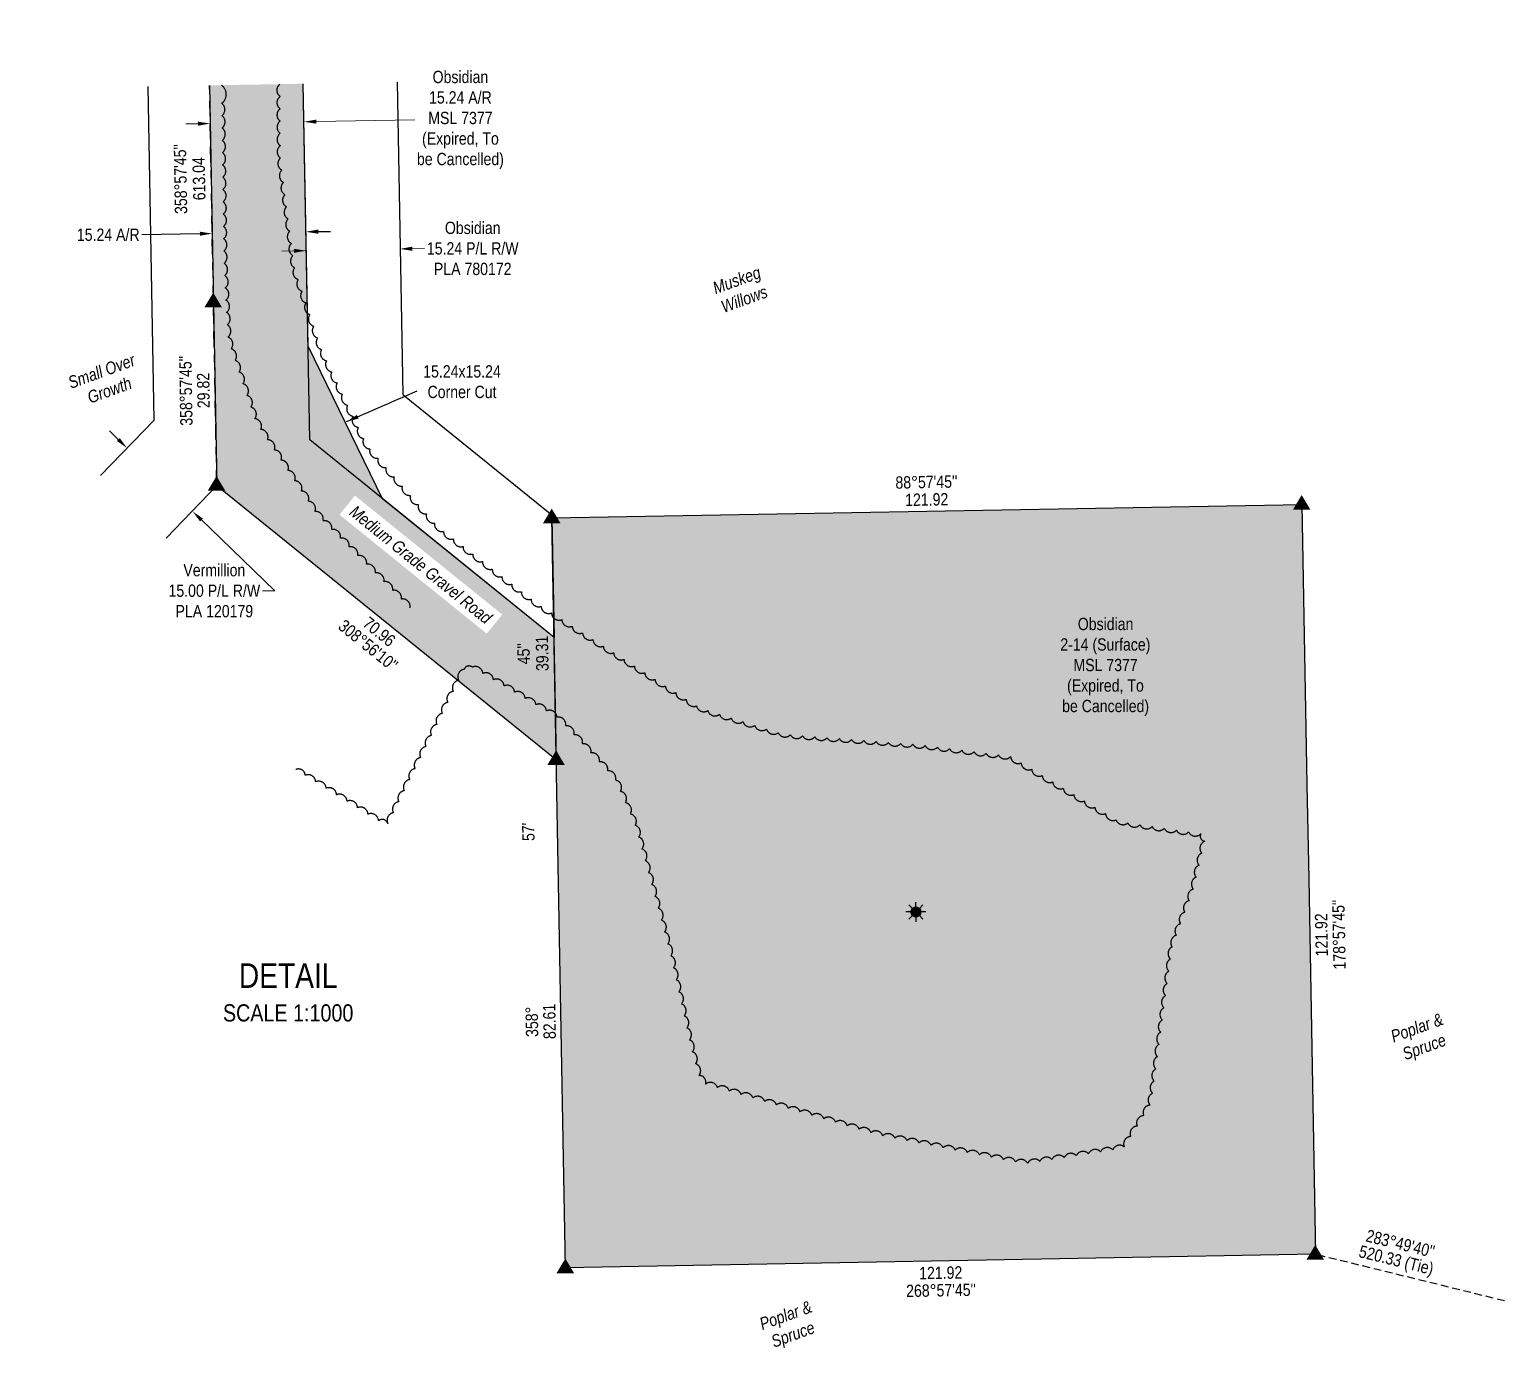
# Model space of a CAD drawing. Extents: x 588734 to 595078, y 5907371 to 5909219.
# Drawn here: x 588734 to 589933, y 5907484 to 5908563 of the extents above; entities that cross this region are included whole.
import ezdxf
from ezdxf.enums import TextEntityAlignment as Align

# ---------------------------------------------------------------- set-up
doc = ezdxf.new("R2010")
doc.units = 0
doc.header["$LTSCALE"] = 5
doc.header["$PDSIZE"] = 0.5
for name, pattern in [('0', [1, 1, 0]), ('foc-ACCESSROAD', [3.75, 2.5, -1.25]), ('foc-TIELINE', [1.875, 1.25, -0.625])]:
    doc.linetypes.add(name, pattern=pattern)
doc.layers.get('Defpoints').update_dxf_attribs({"color": 9})
for name, color, linetype in [('AS-ROADS', 254, 'Continuous'), ('C-AR', 13, 'foc-ACCESSROAD'), ('C-RW', 13, 'Continuous'), ('C-WS-S', 8, 'Continuous'), ('DETAIL-T', 7, 'Continuous'), ('F-RW', 190, 'Continuous'), ('L-BD', 7, 'Continuous'), ('L-BD1', 253, 'Continuous'), ('L-MON', 1, 'Continuous'), ('L-TIE', 7, 'foc-TIELINE'), ('P-PROPOSED', 10, 'Continuous'), ('P-PROPOSED-H', 21, 'Continuous'), ('P-TXT', 4, 'Continuous'), ('T-BUSH', 110, '0'), ('T-BUSH-T', 110, 'Continuous')]:
    doc.layers.add(name, color=color, linetype=linetype)
for name, color, linetype, lineweight in [('C-AR-T', 13, 'Continuous', 9), ('C-RW-T', 13, 'Continuous', 9), ('C-WS-T', 13, 'Continuous', 9), ('F-RW-T', 190, 'Continuous', 9), ('T-TEXT', 48, 'Continuous', 18)]:
    doc.layers.add(name, color=color, linetype=linetype, lineweight=lineweight)
doc.styles.add('175L', font='ARIALN.TTF', dxfattribs={"height": 20})
doc.styles.add('80CG', font='ARIALN.TTF', dxfattribs={"height": 10})
doc.styles.add('80L', font='ARIALN.TTF', dxfattribs={"height": 10})
doc.styles.add('80LS', font='ARIALNI.TTF', dxfattribs={"height": 10})
doc.dimstyles.new('Compass 5 000', dxfattribs={"dimscale": 5, "dimtxt": 9, "dimasz": 2, "dimexe": 0.2, "dimexo": 0.0625, "dimgap": 0.5, "dimtad": 0, "dimtih": 1, "dimtoh": 1, "dimzin": 0, "dimdsep": 46, "dimtxsty": '80CG', "dimcen": 0.1, "dimse1": 1, "dimse2": 1, "dimclrd": 256, "dimclrt": 256, "dimaunit": 1, "dimadec": 4, "dimazin": 0, "dimtfac": 0.06, "dimtofl": 0, "dimtmove": 0, "dimatfit": 1, "dimfxl": 0.2, "dimtolj": 1, "dimtzin": 0, "dimlwd": -1, "dimarcsym": 0})

# ---------------------------------------------------------------- blocks, each defined once
blk = doc.blocks.new('TRIA')
blk.add_hatch(color=255).paths.add_polyline_path([(-0.04, 1.52), (-1.47, -0.87), (1.39, -0.87)])
blk = doc.blocks.new('TRIAA')
blk.add_blockref('TRIA', (0, 0))
blk = doc.blocks.new('TRIB')
at = {"color": 1}
blk.add_lwpolyline([(-1.12, -0.67), (-0.04, 1.13), (1.04, -0.67)], close=True, dxfattribs=at)
blk = doc.blocks.new('TRIBB')
blk.add_blockref('TRIB', (0, 0))
blk = doc.blocks.new('TRICC')
for name in ['TRIAA', 'TRIBB']:
    blk.add_blockref(name, (0, 0))
blk = doc.blocks.new('plspike')
blk.add_blockref('TRICC', (0, 0))
blk = doc.blocks.new('GAS')
h = blk.add_hatch(color=255)
h.dxf.hatch_style = 1
edge = h.paths.add_edge_path()
edge.add_arc((0, 0), 0.9, 0, 360)
for p, q in [((-0.81, 0), (-1.62, 0)), ((-0.57, 0.57), (-1.14, 1.14)), ((0, 0.81), (0, 1.62)), ((0.57, 0.57), (1.14, 1.14)), ((1.62, 0), (0.81, 0)), ((-0.57, -0.57), (-1.14, -1.14)), ((0, -0.81), (0, -1.62)), ((1.14, -1.14), (0.57, -0.57))]:
    blk.add_line(p, q)
blk.add_circle((0, 0), 0.8)
blk = doc.blocks.new('*D453')
at = {"layer": 'Defpoints', "color": 0, "transparency": 16777216}
for p in [(588813.5, 5908222.6), (588734.2, 5908140.6), (588787.5, 5908089.1)]:
    blk.add_point(p, dxfattribs=at)
at = {"layer": 'F-RW-T', "transparency": 16777216}
for p, q in [((588806.3, 5908229.6), (588799.1, 5908236.5)), ((588874, 5908164.2), (588881.2, 5908157.2)), ((588933.5, 5908106.7), (588881.2, 5908157.2)), ((588923.5, 5908106.7), (588933.5, 5908106.7))]:
    blk.add_line(p, q, dxfattribs=at)
for points in [[(588807.5, 5908230.8), (588805.2, 5908228.4), (588813.5, 5908222.6)], [(588875.1, 5908165.4), (588872.8, 5908163), (588866.8, 5908171.1)]]:
    blk.add_solid(points, dxfattribs=at)
at = {"layer": 'F-RW-T', "transparency": 16777216, "insert": (588884.4, 5908106.7), "char_height": 10, "attachment_point": 5, "style": '80CG'}
blk.add_mtext('\\A1;Vermillion\\P15.00 P/L R/W^JPLA 120179', dxfattribs=at)
blk = doc.blocks.new('*D454')
at = {"layer": 'C-RW-T', "transparency": 16777216}
for p, q in [((589045.2, 5908384.6), (589055.2, 5908384.8)), ((588949.1, 5908382.9), (588939.1, 5908382.7))]:
    blk.add_line(p, q, dxfattribs=at)
for points in [[(588949.1, 5908384.5), (588949.1, 5908381.2), (588959.1, 5908383)], [(589045.2, 5908386.3), (589045.3, 5908382.9), (589035.3, 5908384.4)]]:
    blk.add_solid(points, dxfattribs=at)
at = {"layer": 'Defpoints', "color": 0, "transparency": 16777216}
for p in [(588958.2, 5908435.3), (589034.3, 5908436.7), (589035.3, 5908384.4)]:
    blk.add_point(p, dxfattribs=at)
at = {"layer": 'C-RW-T', "transparency": 16777216, "insert": (589094.3, 5908384.8), "char_height": 10, "attachment_point": 5, "style": '80CG'}
blk.add_mtext('\\A1;Obsidian\\P15.24 P/L R/W\\PPLA 780172', dxfattribs=at)
blk = doc.blocks.new('*D455')
at = {"layer": 'C-AR-T', "transparency": 16777216}
for p, q in [((588871, 5908486.1), (588861.1, 5908486)), ((588967.2, 5908487.9), (589047.2, 5908489.3))]:
    blk.add_line(p, q, dxfattribs=at)
for points in [[(588871, 5908487.8), (588871.1, 5908484.5), (588881, 5908486.3)], [(588967.2, 5908489.5), (588967.2, 5908486.2), (588957.2, 5908487.7)]]:
    blk.add_solid(points, dxfattribs=at)
at = {"layer": 'Defpoints', "color": 0, "transparency": 16777216}
for p in [(588880.7, 5908506.7), (588956.8, 5908508), (588957.2, 5908487.7)]:
    blk.add_point(p, dxfattribs=at)
at = {"layer": 'C-AR-T', "transparency": 16777216, "insert": (589084.3, 5908489.3), "char_height": 10, "attachment_point": 5, "style": '80CG'}
blk.add_mtext('\\A1;Obsidian\\P15.24 A/R\\PMSL 7377\\P(Expired, To\\Pbe Cancelled)', dxfattribs=at)
blk = doc.blocks.new('*D456')
at = {"layer": 'Defpoints', "color": 0, "transparency": 16777216}
for p in [(588958.8, 5908398.3), (588883.3, 5908360.3), (588959.5, 5908361.7)]:
    blk.add_point(p, dxfattribs=at)
at = {"layer": 'P-TXT', "transparency": 16777216}
for p, q in [((588872.7, 5908396.8), (588825.4, 5908395.9)), ((588968.8, 5908398.5), (588978.8, 5908398.7))]:
    blk.add_line(p, q, dxfattribs=at)
for points in [[(588872.6, 5908398.4), (588872.7, 5908395.1), (588882.7, 5908396.9)], [(588968.8, 5908400.2), (588968.8, 5908396.8), (588958.8, 5908398.3)]]:
    blk.add_solid(points, dxfattribs=at)
at = {"layer": 'P-TXT', "transparency": 16777216, "insert": (588798.2, 5908395.9), "char_height": 10, "attachment_point": 5, "style": '80CG'}
blk.add_mtext('\\A1;15.24 A/R', dxfattribs=at)

msp = doc.modelspace()

# ---------------------------------------------------------------- hatches: boundary and pattern name
at = {"layer": 'P-PROPOSED-H'}
h = msp.add_hatch(color=256, dxfattribs=at)
h.dxf.hatch_style = 1
h.paths.add_polyline_path([(588956.641, 5908518.646), (588880.488, 5908517.267), (588886.374, 5908192.276), (589162.246, 5907969.39), (589160.446, 5908068.763), (589021.129, 5908181.321), (588960.504, 5908305.341)])
h = msp.add_hatch(color=256, dxfattribs=at)
h.dxf.hatch_style = 1
h.paths.add_polyline_path([(589773.423, 5907872.742), (589774.803, 5907796.52), (589778.949, 5907567.612), (589169.721, 5907556.579), (589158.689, 5908165.806), (589767.916, 5908176.839), (589772.043, 5907948.931)])

# ---------------------------------------------------------------- linework, layer by layer
at = {"layer": 'AS-ROADS', "const_width": 19.991, "flags": 128}
msp.add_lwpolyline([(588911.484, 5908517.829), (588911.529, 5908514.401), (588919.714, 5908339.496), (588934.109, 5908271.721), (588961.729, 5908221.206), (589012.214, 5908158.736), (589097.089, 5908084.591), (589213.454, 5908002.566), (589350.809, 5907931.296)], dxfattribs=at)
at = {"layer": 'C-AR'}
msp.add_lwpolyline([(588886.374, 5908192.276), (588880.488, 5908517.267)], dxfattribs=at)
at = {"layer": 'C-RW'}
msp.add_lwpolyline([(589032.794, 5908520.026), (589037.393, 5908266.099), (589161.467, 5908165.856), (589158.689, 5908165.806), (589160.446, 5908068.763), (588961.883, 5908229.187), (588956.641, 5908518.646)], dxfattribs=at)
at = {"layer": 'F-RW'}
for points in [[(588791.982, 5908200.336), (588835.427, 5908245.303), (588830.519, 5908516.362)], [(588880.488, 5908517.267), (588886.374, 5908192.276), (588845.225, 5908149.326)]]:
    msp.add_lwpolyline(points, dxfattribs=at)
at = {"layer": 'L-TIE', "flags": 128}
msp.add_lwpolyline([(589932.502, 5907529.751), (589778.924, 5907567.551)], dxfattribs=at)
at = {"layer": 'P-PROPOSED', "flags": 128}
msp.add_lwpolyline([(588880.488, 5908517.267), (588886.374, 5908192.276), (589162.246, 5907969.39), (589160.446, 5908068.763), (589021.129, 5908181.321), (588960.504, 5908305.341), (588956.641, 5908518.646)], dxfattribs=at)
msp.add_lwpolyline([(589773.423, 5907872.742), (589774.803, 5907796.52), (589778.949, 5907567.612), (589169.721, 5907556.579), (589158.689, 5908165.806), (589767.916, 5908176.839), (589772.043, 5907948.931)], close=True, dxfattribs=at)
at = {"layer": 'T-BUSH', "flags": 128}
for points in [[(589043.398, 5908092.861, 0.52056705), (589036.331, 5908099.93, 0.52056705), (589029.264, 5908106.999, 0.52056705), (589022.197, 5908114.067, 0.52056705), (589015.13, 5908121.136, 0.52056705), (589008.063, 5908128.205, 0.52056705), (589000.996, 5908135.274, 0.52056705), (588993.929, 5908142.343, 0.52056705), (588986.862, 5908149.412, 0.52056705), (588979.795, 5908156.48, 0.52056705), (588972.728, 5908163.549, 0.52056705), (588966.206, 5908171.063, 0.52056705), (588960.693, 5908179.4, 0.52056705), (588955.179, 5908187.738, 0.52056705), (588949.666, 5908196.075, 0.52056705), (588944.152, 5908204.413, 0.52056705), (588938.639, 5908212.75, 0.52056705), (588933.126, 5908221.088, 0.52056705), (588927.612, 5908229.425, 0.52056705), (588922.099, 5908237.762, 0.52056705), (588917.351, 5908246.475, 0.52056705), (588914.133, 5908255.939, 0.52056705), (588910.915, 5908265.402, 0.52056705), (588907.697, 5908274.865, 0.52056705), (588904.479, 5908284.329, 0.52056705), (588901.261, 5908293.792, 0.52056705), (588898.043, 5908303.255, 0.52056705), (588895.444, 5908312.838, 0.52056705), (588894.912, 5908322.819, 0.52056705), (588894.381, 5908332.801, 0.52056705), (588893.85, 5908342.782, 0.52056705), (588893.318, 5908352.764, 0.52056705), (588892.787, 5908362.745, 0.52056705), (588892.255, 5908372.726, 0.52056705), (588892.046, 5908382.719, 0.52056705), (588891.901, 5908392.713, 0.52056705), (588891.756, 5908402.708, 0.52056705), (588891.611, 5908412.702, 0.52056705), (588891.467, 5908422.696, 0.52056705), (588891.322, 5908432.691, 0.52056705), (588891.177, 5908442.685, 0.52056705), (588891.033, 5908452.68, 0.52056705), (588890.888, 5908462.674, 0.52056705), (588890.743, 5908472.669, 0.52056705), (588890.598, 5908482.663, 0.52056705), (588890.454, 5908492.658, 0.52056705), (588890.309, 5908502.652, 0.52056705), (588890.095, 5908517.452, 0.52056705)], [(588937.731, 5908518.266, 0.52056705), (588937.787, 5908508.271, 0.52056705), (588937.842, 5908498.276, 0.52056705), (588937.898, 5908488.28, 0.52056705), (588937.953, 5908478.285, 0.52056705), (588938.009, 5908468.289, 0.52056705), (588938.064, 5908458.294, 0.52056705), (588939.203, 5908448.372, 0.52056705), (588940.494, 5908438.46, 0.52056705), (588941.785, 5908428.548, 0.52056705), (588943.076, 5908418.637, 0.52056705), (588944.367, 5908408.725, 0.52056705), (588945.659, 5908398.813, 0.52056705), (588946.95, 5908388.901, 0.52056705), (588948.241, 5908378.99, 0.52056705), (588949.532, 5908369.078, 0.52056705), (588952.546, 5908359.561, 0.52056705), (588955.701, 5908350.076, 0.52056705), (588958.855, 5908340.592, 0.52056705), (588962.01, 5908331.107, 0.52056705), (588965.164, 5908321.622, 0.52056705), (588968.319, 5908312.137, 0.52056705), (588971.474, 5908302.653, 0.52056705), (588975.549, 5908293.539, 0.52056705), (588979.843, 5908284.513, 0.52056705), (588984.138, 5908275.487, 0.52056705), (588988.432, 5908266.461, 0.52056705), (588992.727, 5908257.435, 0.52056705), (588997.021, 5908248.409, 0.52056705), (589001.315, 5908239.383, 0.52056705), (589005.61, 5908230.357, 0.52056705), (589010.713, 5908221.861, 0.52056705), (589017.284, 5908214.329, 0.52056705), (589023.855, 5908206.797, 0.52056705), (589030.426, 5908199.265, 0.52056705), (589036.997, 5908191.733, 0.52056705), (589043.568, 5908184.201, 0.52056705), (589050.139, 5908176.669, 0.52056705), (589056.71, 5908169.137, 0.52056705), (589063.281, 5908161.605, 0.52056705), (589070.646, 5908154.915, 0.52056705), (589078.549, 5908148.794, 0.52056705), (589086.451, 5908142.673, 0.52056705), (589094.353, 5908136.552, 0.52056705), (589102.255, 5908130.431, 0.52056705), (589110.157, 5908124.31, 0.52056705), (589118.059, 5908118.189, 0.52056705), (589125.961, 5908112.068, 0.52056705), (589133.864, 5908105.947, 0.52056705), (589141.766, 5908099.826, 0.52056705), (589149.894, 5908094.026, 0.52056705), (589158.31, 5908088.632, 0.52056705), (589166.725, 5908083.238, 0.52056705), (589175.14, 5908077.845, 0.52056705), (589183.556, 5908072.451, 0.52056705), (589191.971, 5908067.057, 0.52056705), (589200.387, 5908061.664, 0.52056705), (589208.802, 5908056.27, 0.52056705), (589217.217, 5908050.876, 0.52056705), (589225.633, 5908045.483, 0.52056705), (589234.048, 5908040.089, 0.52056705), (589242.463, 5908034.695, 0.52056705), (589250.879, 5908029.302, 0.52056705), (589259.294, 5908023.908, 0.52056705), (589267.71, 5908018.514, 0.52056705), (589276.125, 5908013.121, 0.52056705), (589285.269, 5908009.286, 0.52056705), (589294.805, 5908006.289, 0.52056705), (589304.34, 5908003.292, 0.52056705), (589313.876, 5908000.294, 0.52056705), (589323.412, 5907997.297, 0.52056705), (589332.947, 5907994.3, 0.52056705), (589342.483, 5907991.303, 0.52056705), (589352.271, 5907989.617, 0.52056705), (589362.237, 5907988.848, 0.52056705), (589372.203, 5907988.079, 0.52056705), (589382.169, 5907987.31, 0.52056705), (589392.135, 5907986.542, 0.52056705), (589402.101, 5907985.773, 0.52056705), (589412.067, 5907985.004, 0.52056705), (589422.033, 5907984.235, 0.52056705), (589431.999, 5907983.467, 0.52056705), (589441.965, 5907982.698, 0.52056705), (589451.931, 5907981.929, 0.52056705), (589461.871, 5907980.908, 0.52056705), (589471.786, 5907979.643, 0.52056705), (589481.701, 5907978.378, 0.52056705), (589491.616, 5907977.112, 0.52056705), (589501.531, 5907975.847, 0.52056705), (589511.446, 5907974.581, 0.52056705), (589521.361, 5907973.316, 0.52056705), (589531.249, 5907971.973, 0.52056705), (589539.819, 5907966.827, 0.52056705), (589548.388, 5907961.681, 0.52056705), (589556.957, 5907956.535, 0.52056705), (589565.526, 5907951.389, 0.52056705), (589574.095, 5907946.243, 0.52056705), (589582.664, 5907941.097, 0.52056705), (589591.233, 5907935.951, 0.52056705), (589599.802, 5907930.805, 0.52056705), (589608.371, 5907925.659, 0.52056705), (589616.941, 5907920.513, 0.52056705), (589626.465, 5907918.034, 0.52056705), (589636.352, 5907916.564, 0.52056705), (589646.239, 5907915.095, 0.52056705), (589656.126, 5907913.626, 0.52056705), (589666.013, 5907912.156, 0.52056705), (589675.9, 5907910.687, 0.52056705), (589685.787, 5907909.218, 0.52056705), (589688.925, 5907903.172, 0.52056705), (589686.631, 5907893.443, 0.52056705), (589684.337, 5907883.714, 0.52056705), (589682.043, 5907873.985, 0.52056705), (589679.727, 5907864.264, 0.52056705), (589676.263, 5907854.887, 0.52056705), (589672.8, 5907845.511, 0.52056705), (589669.337, 5907836.134, 0.52056705), (589665.874, 5907826.758, 0.52056705), (589662.473, 5907817.366, 0.52056705), (589661.153, 5907807.458, 0.52056705), (589659.833, 5907797.55, 0.52056705), (589658.512, 5907787.642, 0.52056705), (589657.192, 5907777.734, 0.52056705), (589655.872, 5907767.826, 0.52056705), (589654.551, 5907757.918, 0.52056705), (589653.231, 5907748.011, 0.52056705), (589651.911, 5907738.103, 0.52056705), (589650.59, 5907728.195, 0.52056705), (589649.27, 5907718.287, 0.52056705), (589647.95, 5907708.379, 0.52056705), (589646.629, 5907698.471, 0.52056705), (589644.602, 5907688.815, 0.52056705), (589639.349, 5907680.311, 0.52056705), (589634.097, 5907671.807, 0.52056705), (589628.845, 5907663.302, 0.52056705), (589623.592, 5907654.798, 0.52056705), (589614.256, 5907652.435, 0.52056705), (589604.382, 5907650.881, 0.52056705), (589594.508, 5907649.327, 0.52056705), (589584.634, 5907647.773, 0.52056705), (589574.76, 5907646.219, 0.52056705), (589564.886, 5907644.665, 0.52056705), (589555.012, 5907643.111, 0.52056705), (589545.138, 5907641.557, 0.52056705), (589535.315, 5907642.625, 0.52056705), (589525.509, 5907644.559, 0.52056705), (589515.702, 5907646.493, 0.52056705), (589505.895, 5907648.427, 0.52056705), (589496.089, 5907650.362, 0.52056705), (589486.282, 5907652.296, 0.52056705), (589476.476, 5907654.23, 0.52056705), (589466.669, 5907656.164, 0.52056705), (589456.862, 5907658.099, 0.52056705), (589447.056, 5907660.033, 0.52056705), (589437.249, 5907661.967, 0.52056705), (589427.443, 5907663.901, 0.52056705), (589417.783, 5907666.435, 0.52056705), (589408.194, 5907669.256, 0.52056705), (589398.605, 5907672.078, 0.52056705), (589389.016, 5907674.899, 0.52056705), (589379.427, 5907677.721, 0.52056705), (589369.838, 5907680.542, 0.52056705), (589360.249, 5907683.364, 0.52056705), (589350.66, 5907686.186, 0.52056705), (589341.071, 5907689.007, 0.52056705), (589331.482, 5907691.829, 0.52056705), (589321.893, 5907694.65, 0.52056705), (589312.304, 5907697.472, 0.52056705), (589302.715, 5907700.293, 0.52056705), (589293.126, 5907703.115, 0.52056705), (589283.537, 5907705.937, 0.52056705), (589278.093, 5907712.846, 0.52056705), (589275.405, 5907722.473, 0.52056705), (589272.717, 5907732.101, 0.52056705), (589270.387, 5907741.818, 0.52056705), (589268.217, 5907751.575, 0.52056705), (589266.047, 5907761.332, 0.52056705), (589263.878, 5907771.089, 0.52056705), (589261.708, 5907780.846, 0.52056705), (589259.538, 5907790.604, 0.52056705), (589257.368, 5907800.361, 0.52056705), (589255.199, 5907810.118, 0.52056705), (589252.818, 5907819.823, 0.52056705), (589250.19, 5907829.467, 0.52056705), (589247.563, 5907839.111, 0.52056705), (589244.936, 5907848.755, 0.52056705), (589242.309, 5907858.399, 0.52056705), (589239.682, 5907868.043, 0.52056705), (589237.055, 5907877.687, 0.52056705), (589234.428, 5907887.332, 0.52056705), (589231.801, 5907896.976, 0.52056705), (589229.173, 5907906.62, 0.52056705), (589226.365, 5907916.2, 0.52056705), (589222.367, 5907925.361, 0.52056705), (589218.369, 5907934.522, 0.52056705), (589214.371, 5907943.684, 0.52056705), (589210.373, 5907952.845, 0.52056705), (589203.926, 5907960.396, 0.52056705), (589197.102, 5907967.7, 0.52056705), (589190.279, 5907975.004, 0.52056705), (589183.455, 5907982.308, 0.52056705), (589176.631, 5907989.612, 0.52056705), (589169.807, 5907996.916, 0.52056705), (589162.806, 5908003.998, 0.52056705), (589154.194, 5908009.072, 0.52056705), (589145.583, 5908014.147, 0.52056705), (589136.972, 5908019.222, 0.52056705), (589128.36, 5908024.297, 0.52056705), (589119.749, 5908029.372, 0.52056705), (589111.137, 5908034.447, 0.52056705), (589102.526, 5908039.522, 0.52056705), (589093.915, 5908044.597, 0.52056705), (589087.327, 5908042.895, 0.52056705), (589082.907, 5908033.93, 0.52056705), (589078.488, 5908024.964, 0.52056705), (589074.068, 5908015.999, 0.52056705), (589069.649, 5908007.033, 0.52056705), (589065.229, 5907998.068, 0.52056705), (589060.81, 5907989.102, 0.52056705), (589056.39, 5907980.137, 0.52056705), (589051.971, 5907971.172, 0.52056705), (589047.551, 5907962.206, 0.52056705), (589043.132, 5907953.241, 0.52056705), (589038.712, 5907944.275, 0.52056705), (589034.293, 5907935.31, 0.52056705), (589029.873, 5907926.344, 0.52056705), (589025.454, 5907917.379, 0.52056705), (589017.735, 5907919.917, 0.52056705), (589009.235, 5907925.176, 0.52056705), (589000.735, 5907930.435, 0.52056705), (588992.234, 5907935.695, 0.52056705), (588983.734, 5907940.954, 0.52056705), (588975.234, 5907946.213, 0.52056705), (588966.734, 5907951.472, 0.52056705), (588958.234, 5907956.732, 0.52056705), (588950.591, 5907961.461, 0.52056705)]]:
    msp.add_lwpolyline(points, format="xyb", dxfattribs=at)

# ---------------------------------------------------------------- block references
at = {"layer": 'C-WS-S', "color": 6, "xscale": 4.997760549999992, "yscale": 4.997760549999992, "zscale": 4.997760549999992}
msp.add_blockref('GAS', (589454.319, 5907845.698), dxfattribs=at)
at = {"layer": 'L-MON', "color": 3, "xscale": 4.997760549999992, "yscale": 4.997760549999992, "zscale": 4.997760549999992}
for p in [(588883.675, 5908341.287), (588886.374, 5908192.276), (589767.916, 5908176.839), (589158.689, 5908165.806), (589162.246, 5907969.39), (589778.949, 5907567.612), (589169.721, 5907556.579)]:
    msp.add_blockref('plspike', p, dxfattribs=at)

# ---------------------------------------------------------------- texts
at = {"layer": 'C-WS-T', "insert": (589568.24, 5908084.705), "char_height": 9.9955, "attachment_point": 1, "style": '175L'}
msp.add_mtext_dynamic_manual_height_columns('\\pi17.591;Obsidian\\P\\pi3.4121;2-14 (Surface)\\P\\pi14.096;MSL 7377\\P\\pi8.8803;(Expired, To\\P\\pi4.8848;be Cancelled)', width=78.99495, gutter_width=100, heights=[0], dxfattribs=at)
at = {"layer": 'DETAIL-T', "color": 3, "insert": (588944.364, 5907780.273), "char_height": 19.97314, "width": 105.36389, "attachment_point": 5, "style": '80CG'}
msp.add_mtext('DETAIL\\P{\\H0.7x;SCALE 1:1000}', dxfattribs=at)
at = {"layer": 'L-BD', "color": 5, "style": '80L'}
for s, p in [("283°49'40''", (589847.908, 5907576.306)), ('520.33 (Tie)', (589844.325, 5907561.747))]:
    msp.add_text(s, height=9.99552, rotation=346.1726, dxfattribs=at).set_placement(p, align=Align.MIDDLE)
at = {"layer": 'L-BD1', "style": '80L'}
for s, height, rotation, p in [("358°57'45''", 9.99552, 91.0375, (588856.873, 5908441.187)), ('613.04', 9.9955, 91.0375, (588871.864, 5908441.459)), ("358°57'45''", 9.99552, 91.0375, (588861.238, 5908269.128)), ('29.82', 9.9955, 91.0375, (588875.48, 5908269.386)), ("88°57'45''", 9.9955, 1.0375, (589462.872, 5908195.058)), ('121.92', 9.9955, 1.0375, (589463.13, 5908180.817)), ('70.96', 9.9955, 321.0642, (589018.342, 5908073.447)), ("308°56'10''", 9.99552, 321.0642, (589009.391, 5908062.367)), ("45''", 9.9955, 91.0375, (589135.692, 5908055.543)), ('39.31', 9.9955, 91.0375, (589150.683, 5908055.814)), ("57'", 9.9955, 91.0375, (589139.563, 5907910.831)), ("178°57'45''", 9.99552, 91.0375, (589797.988, 5907827.339)), ('121.92', 9.9955, 91.0375, (589783.747, 5907827.081)), ('358°', 9.9955, 91.0375, (589142.357, 5907756.538)), ('82.61', 9.9955, 91.0375, (589156.598, 5907756.796)), ('121.92', 9.9955, 1.0375, (589474.507, 5907552.601)), ("268°57'45''", 9.99552, 1.0375, (589474.765, 5907538.36))]:
    msp.add_text(s, height=height, rotation=rotation, dxfattribs=at).set_placement(p, align=Align.MIDDLE)
at = {"layer": 'P-TXT', "insert": (589085.586, 5908276.501), "char_height": 9.99552, "width": 62.57537, "attachment_point": 5, "style": '80CG'}
msp.add_mtext('\\A1;15.24x15.24\\PCorner Cut', dxfattribs=at)
at = {"layer": 'T-BUSH-T', "char_height": 9.99171, "attachment_point": 1, "rotation": 20, "style": '80LS', "bg_fill": 2}
for insert in [(589838.705, 5907748.817), (589325.877, 5907515.187)]:
    msp.add_mtext_dynamic_manual_height_columns('\\pi0.32599;Poplar & \\P\\pi4.3268;Spruce', width=43.82218, gutter_width=45.017, heights=[0], dxfattribs=dict(at, insert=insert))

# ---------------------------------------------------------------- dimensions: what is measured, and where the dimension line sits
at = {"layer": 'C-AR-T', "color": 5}
dim = msp.add_linear_dim(base=(588957.202, 5908487.697), p1=(588880.68, 5908506.67), p2=(588956.833, 5908508.05), angle=1.037569, text='Obsidian\\P15.24 A/R\\PMSL 7377\\P(Expired, To\\Pbe Cancelled)', dimstyle='Compass 5 000', dxfattribs=at)
dim.commit()
dim.dimension.update_dxf_attribs({"geometry": '*D455', "text_midpoint": (589084.335, 5908489.328), "dimtype": 161})
at = {"layer": 'C-RW-T', "color": 5}
dim = msp.add_linear_dim(base=(589035.25, 5908384.412), p1=(588958.151, 5908435.3), p2=(589034.304, 5908436.679), angle=1.037566, text='Obsidian\\P15.24 P/L R/W\\PPLA 780172', dimstyle='Compass 5 000', dxfattribs=at)
dim.commit()
dim.dimension.update_dxf_attribs({"geometry": '*D454', "text_midpoint": (589094.333, 5908384.774), "dimtype": 161})
at = {"layer": 'F-RW-T', "color": 5}
dim = msp.add_linear_dim(base=(588813.511, 5908222.619), p1=(588787.509, 5908089.083), p2=(588734.229, 5908140.56), angle=135.985868, text='Vermillion\\P15.00 P/L R/W^JPLA 120179', dimstyle='Compass 5 000', override={"dimtmove": 1}, dxfattribs=at)
dim.commit()
dim.dimension.update_dxf_attribs({"geometry": '*D453', "text_midpoint": (588901.89, 5908106.727), "dimtype": 161})
at = {"layer": 'P-TXT', "color": 5}
dim = msp.add_linear_dim(base=(588958.82, 5908398.326), p1=(588883.33, 5908360.325), p2=(588959.483, 5908361.704), angle=1.037569, text='15.24 A/R', dimstyle='Compass 5 000', dxfattribs=at)
dim.commit()
dim.dimension.update_dxf_attribs({"geometry": '*D456', "text_midpoint": (588798.163, 5908395.91), "dimtype": 161})

# ---------------------------------------------------------------- leaders
at = {"layer": 'P-TXT', "path_type": 1}
msp.add_leader([(588991.771, 5908244.108), (589049.039, 5908269.047)], dimstyle='Compass 5 000', override={"dimgap": 0.5, "dimtad": 0}, dxfattribs=at)

# ---------------------------------------------------------------- next in the draw order: texts
at = {"layer": 'T-BUSH-T', "insert": (589279.629, 5908353.834), "char_height": 9.99171, "attachment_point": 1, "rotation": 20, "style": '80LS', "bg_fill": 2}
msp.add_mtext_dynamic_manual_height_columns('\\pi9.114;{\\C48;Muskeg}\\P\\pi10.205;Willows', width=57.73147, gutter_width=45.017, heights=[0], dxfattribs=at)
at = {"layer": 'T-TEXT', "char_height": 9.99171, "attachment_point": 1, "style": '80LS', "bg_fill": 2}
for s, width, insert, rotation in [('\\pi0.46842;Small Over\\P\\pi11.118;Growth', 57.73147, (588764.02, 5908279.928), 20), ('\\pi0.32599;Medium Grade Gravel Road', 143.80746, (588999.357, 5908176.998), 321.064167)]:
    msp.add_mtext_dynamic_manual_height_columns(s, width=width, gutter_width=45.017, heights=[0], dxfattribs=dict(at, insert=insert, rotation=rotation))

doc.saveas('drawing.dxf')
